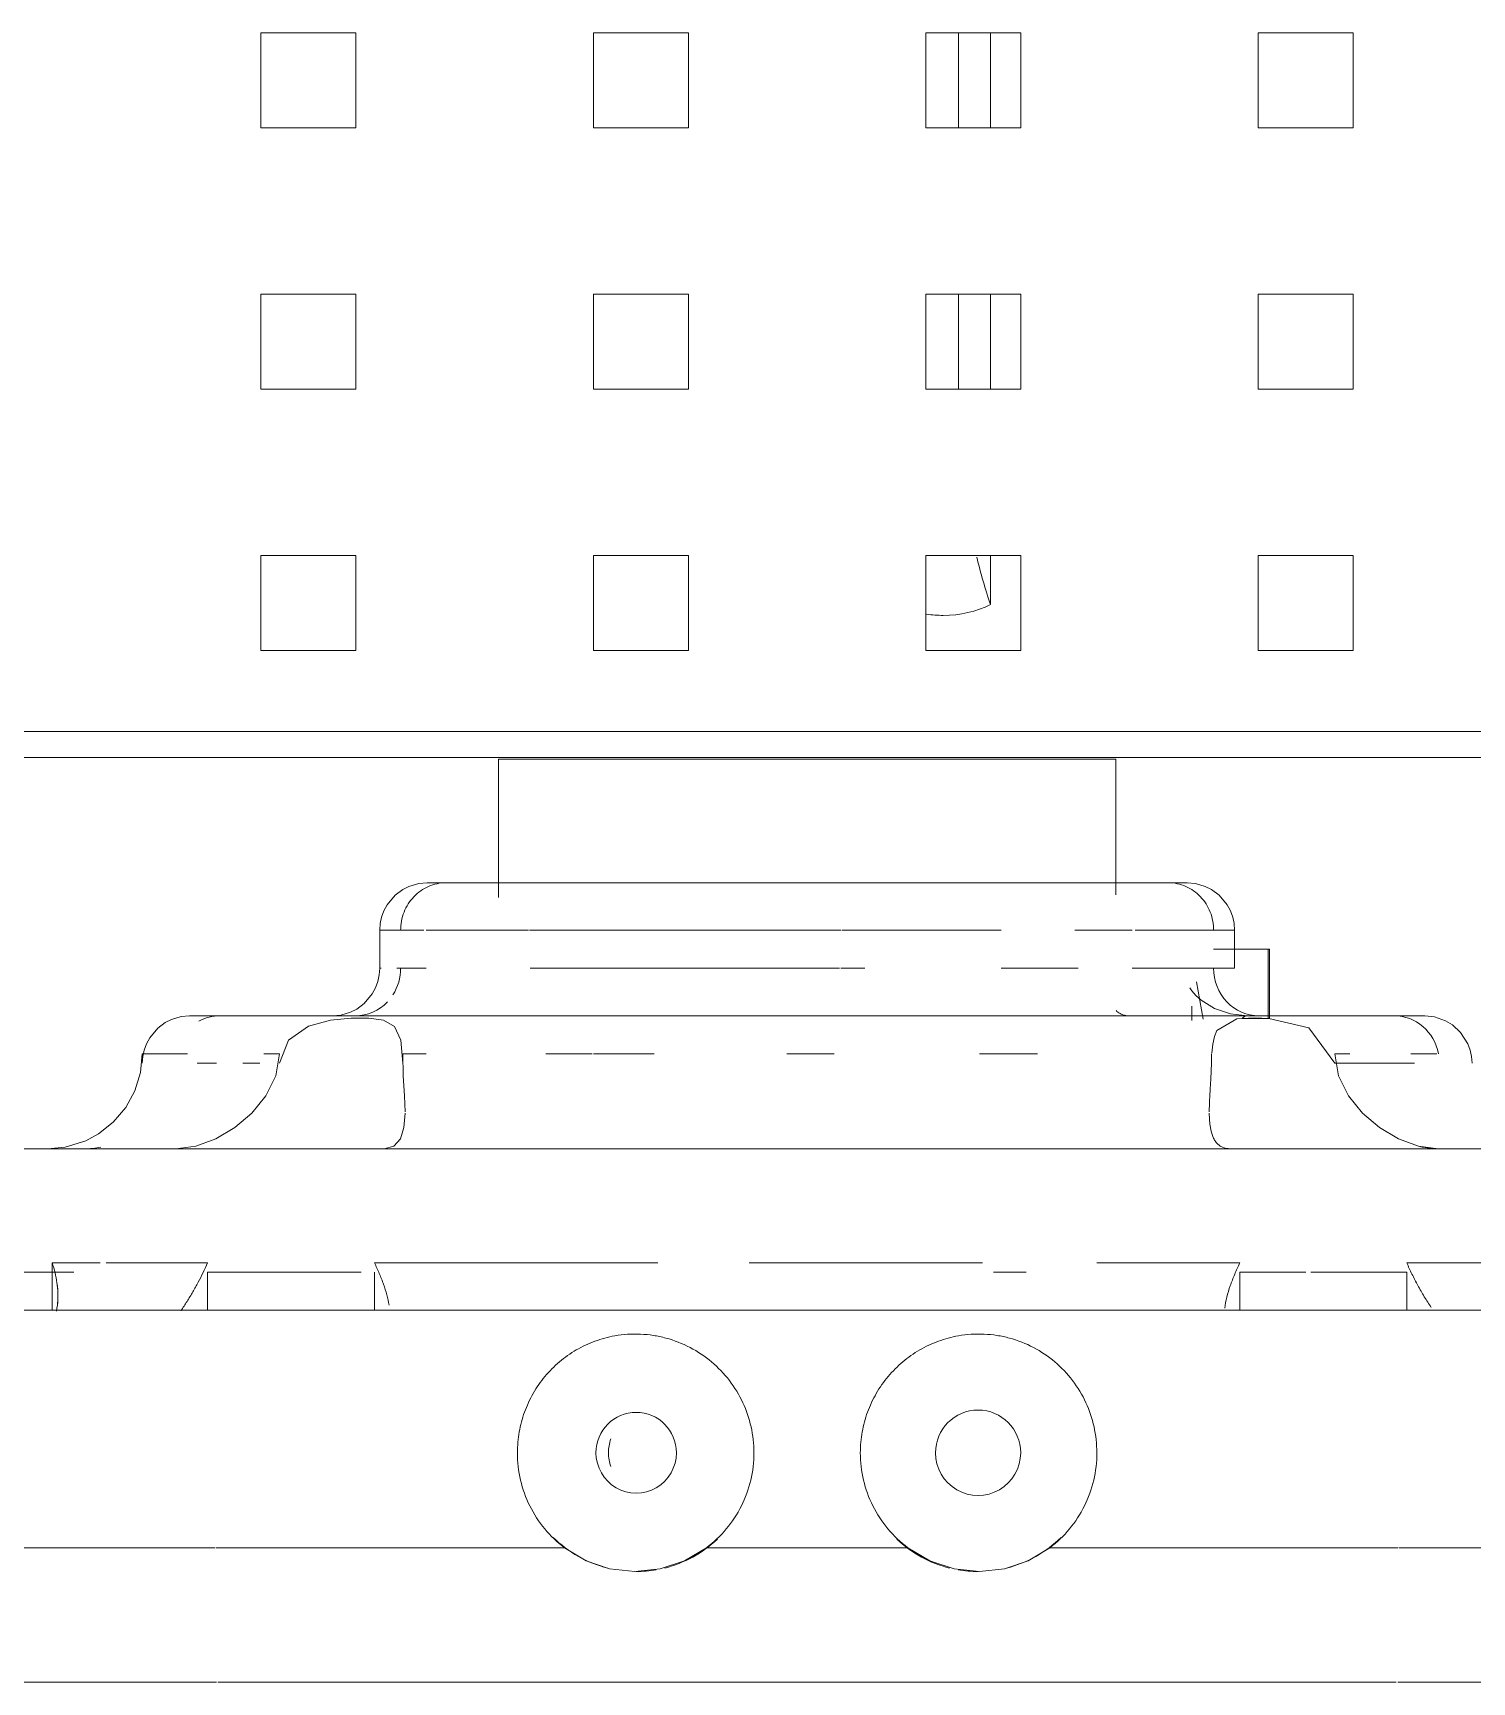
# Model space of a CAD drawing. Header units: metres. Extents: x 8 to 325, y -31 to 15.
# Drawn here: x 132.4588 to 132.6103, y -10.5152 to -10.3416 of the extents above; entities that cross this region are included whole.
import ezdxf

# ---------------------------------------------------------------- set-up
doc = ezdxf.new("R2010")
doc.units = ezdxf.units.M
doc.layers.add('G-IMPT', color=7, linetype='Continuous', lineweight=9, true_color=0x999999)
doc.layers.add('M-EKIP', color=7, linetype='Continuous', lineweight=9)

# ---------------------------------------------------------------- blocks, each defined once
blk = doc.blocks.new('D4010_10_Yangın Pompası - Wilo SCPFF 125_300_125_2_dwg-7064674-_1_13_4_13_ PERON KATI _FFL_')
at = {"layer": 'G-IMPT', "color": 8, "lineweight": 5, "true_color": 0x808080}
for p, q in [((0.09322794832866148, 0.2974699794985735), (0.1277453043770051, 0.2974699794985735)), ((0.1278598487220819, 0.2974699794985735), (0.1645224787365369, 0.2974699794985734)), ((0.2156114458858703, 0.2974699794985735), (0.2522740759003251, 0.2974699794985735)), ((0.2523886202454019, 0.2974699794985735), (0.2869059762937455, 0.2974699794985735)), ((0.3975669623112032, 0.2724699794985735), (-0.0174330376887968, 0.2724699794985735)), ((0.1269330307671501, 0.2724699794985759), (0.1269330307671501, 0.2684699794985736)), ((0.144508709233335, 0.2684699794985736), (0.144508709233335, 0.2724699794985767)), ((0.2356252153890714, 0.2724699794985767), (0.2356252153890714, 0.2684699794985736)), ((0.2532008938552565, 0.2684699794985736), (0.2532008938552565, 0.2724699794985767)), ((0.2695527140529229, 0.2724699794985767), (0.2695527140529229, 0.2684699794985736)), ((0.1269330307671499, 0.2674699794985727), (0.1112226530404225, 0.267469979498573)), ((0.1370329514768542, 0.2684699794985736), (0.1269330307671496, 0.2684699794985736)), ((0.1445087092333345, 0.2684699794985736), (0.1375747215646331, 0.2684699794985736)), ((0.1445106507568745, 0.2674699794985737), (0.1595615484931033, 0.2674699794985737)), ((0.1669989709393681, 0.2684699794985736), (0.1704516856347857, 0.2684699794985736)), ((0.2057714056715851, 0.2674699794985738), (0.2356232738655322, 0.2674699794985737)), ((0.2370141185897922, 0.2684699794985736), (0.2386122666755007, 0.2684699794985736)), ((0.253200893855256, 0.2684699794985736), (0.2370492435101135, 0.2684699794985736)), ((0.2638788182282126, 0.2674699794985735), (0.2532008938552568, 0.2674699794985735)), ((0.2695527088558045, 0.2674699794985734), (0.2644962519369991, 0.2674699794985735)), ((0.2672596417407914, 0.2684699794985736), (0.2695527140529229, 0.2684699794985736)), ((0.2677862060359132, 0.2684699794985736), (0.2705767954045619, 0.2684699794985736)), ((0.273034077937977, 0.2684699794985736), (0.2695527140529225, 0.2684699794985736)), ((0.269552714052923, 0.2674699794985736), (0.269552714052923, 0.2684699794985736)), ((0.2900060450131127, 0.2554699794985736), (0.09496131068168773, 0.2554699794985736)), ((0.2544265986857061, 0.2551989940788447), (0.2565171480867016, 0.2554699794985735)), ((0.1265147935870451, 0.2454699794985735), (0.1237748719196974, 0.2454699794985735)), ((0.1345057837833298, 0.2454699794985735), (0.132926356438182, 0.2454699794985735)), ((0.1719196727435802, 0.2454699794985735), (0.1658314979896368, 0.2454699794985735)), ((0.1921941312874368, 0.2454699794985735), (0.187229665996147, 0.2454699794985735)), ((0.2125471480649824, 0.2454699794985735), (0.2061743751719648, 0.2454699794985735)), ((0.2175910015682847, 0.2454699794985735), (0.2127167829276091, 0.2454699794985735)), ((0.2326457767685571, 0.2454699794985736), (0.2301859035387658, 0.2454699794985736)), ((0.2456281408390767, 0.2454699794985735), (0.2472513925620779, 0.2454699794985735)), ((0.2494689021972127, 0.2464699794985735), (0.2476724150807959, 0.2464699794985735)), ((0.2542943061262827, 0.2464699794985735), (0.2522598060851685, 0.2464699794985735)), ((0.2553066798074805, 0.2454699794985735), (0.2562612442991835, 0.2454699794985735)), ((0.256262689243707, 0.2454699794985735), (0.2600644218387914, 0.2454699794985735)), ((0.1413882830468649, 0.241771761599094), (0.1413882830468649, 0.2344699794985899)), ((0.1415351134977701, 0.2344699794985735), (0.1415351134977701, 0.2417601915354882)), ((0.1490664327416089, 0.2378867989704266), (0.1483774247578673, 0.2418239762589103)), ((0.1495586755780756, 0.2419781228941135), (0.1495586755780756, 0.2404699794985736)), ((0.1450669623114115, 0.2364699794985894), (0.1450669623114115, 0.2324699794985947)), ((0.1450669623112032, 0.2364699794985735), (0.1472694190779213, 0.2364699794985735)), ((0.1450669624087384, 0.2364699794985735), (0.1465577274307539, 0.2364699794985735)), ((0.1558486938592018, 0.2364699794985736), (0.1472694190779213, 0.2364699794985736)), ((0.1696373898229236, 0.2364699794985736), (0.1615240057641998, 0.2364699794985736)), ((0.1865363030034501, 0.2364699794985735), (0.1839977100319651, 0.2364699794985735)), ((0.2192102287398364, 0.2364699794985735), (0.1866608829890859, 0.2364699794985735)), ((0.233265403946139, 0.2364699794985735), (0.2301622558996796, 0.2364699794985735)), ((0.2350647739405543, 0.2364699794985735), (0.2349282423291939, 0.2364699794985735)), ((0.2350669623114127, 0.2324699794985904), (0.2350669623114127, 0.2364699794985938)), ((0.1415351134977701, 0.2344699794985735), (0.1413882830466557, 0.2344699794985735)), ((0.1472694190779217, 0.2344699794985735), (0.14153511349777, 0.2344699794985735)), ((0.1450669623112032, 0.2324699794985737), (0.1472694190779213, 0.2324699794985737)), ((0.1450691506818521, 0.2324699794985737), (0.1499716687227266, 0.2324699794985737)), ((0.1555347781159556, 0.2324699794985736), (0.1472694190779213, 0.2324699794985736)), ((0.1618865096187019, 0.2324699794985736), (0.1558486938592019, 0.2324699794985736)), ((0.1864066181177355, 0.2324699794985736), (0.1696373898229236, 0.2324699794985736)), ((0.2192921244860613, 0.2324699794985736), (0.1865363030034501, 0.2324699794985736)), ((0.2301622558996796, 0.2324699794985736), (0.2194083030864008, 0.2324699794985736)), ((0.2350647739405543, 0.2324699794985736), (0.2304292147299061, 0.2324699794985736)), ((0.157566962311413, 0.228752186669489), (0.157566962311413, 0.2144699794985988)), ((0.1575669623112032, 0.2274699794985735), (0.1591576255316108, 0.2274699794985735)), ((0.1606461852752443, 0.2274699794985735), (0.1591576255316107, 0.2274699794985735)), ((0.1705388872109519, 0.2274699794985735), (0.1644002141013931, 0.2274699794985735)), ((0.1861446131730664, 0.2274699794985735), (0.1778072065393063, 0.2274699794985735)), ((0.202801329419177, 0.2274699794985735), (0.1944991906356907, 0.2274699794985735)), ((0.2160458822825831, 0.2274699794985735), (0.2100035627318742, 0.2274699794985735)), ((0.2225669623112032, 0.2274699794985735), (0.2201659388455116, 0.2274699794985735)), ((0.2225669623114112, 0.2144699794985988), (0.2225669623114112, 0.2290208047674576)), ((0.2929255409551718, 0.2142699794987461), (0.08720838366764803, 0.2142699794987418)), ((0.2929255409549626, 0.2142699794987228), (0.08720838366743724, 0.2142699794987228)), ((0.2175921456537001, 0.2144699794985735), (0.1575669623112037, 0.2144699794985735)), ((0.2225447001003298, 0.2144699794985735), (0.2175921456537001, 0.2144699794985735)), ((0.2923303623112004, 0.2115333794987224), (0.08780356231120034, 0.2115333794987224)), ((0.1325669623111989, 0.1930199794987204), (0.1325669623111989, 0.2030199794987204)), ((0.1325669623111989, 0.2030199794987204), (0.1425669623111989, 0.2030199794987204)), ((0.1425669623111989, 0.2030199794987204), (0.1425669623111989, 0.1930199794987204)), ((0.1675669623111989, 0.1930199794987209), (0.1675669623111989, 0.2030199794987209)), ((0.1675669623111989, 0.2030199794987208), (0.1775669623111989, 0.2030199794987208)), ((0.1775669623111989, 0.2030199794987208), (0.1775669623111989, 0.1930199794987209)), ((0.2025669623111989, 0.1930199794987214), (0.2025669623111989, 0.2030199794987214)), ((0.2025669623111989, 0.2030199794987214), (0.2125669623111989, 0.2030199794987214)), ((0.2125669623111989, 0.2030199794987214), (0.2125669623111989, 0.1930199794987214)), ((0.2375669623111989, 0.1930199794987219), (0.2375669623111989, 0.2030199794987219)), ((0.2375669623111989, 0.2030199794987219), (0.2475669623111989, 0.2030199794987219)), ((0.2475669623111989, 0.2030199794987219), (0.2475669623111989, 0.1930199794987219)), ((0.1707629244620916, 0.1930199794987197), (0.1707629244620916, 0.1981821640797863)), ((0.1425669623111989, 0.1930199794987204), (0.1325669623111989, 0.1930199794987203)), ((0.1775669623111989, 0.1930199794987209), (0.1675669623111989, 0.1930199794987209)), ((0.2125669623111989, 0.1930199794987214), (0.2025669623111989, 0.1930199794987214)), ((0.2475669623111989, 0.1930199794987219), (0.2375669623111989, 0.1930199794987218)), ((0.1325669623111992, 0.1655199794987204), (0.1325669623111992, 0.1755199794987204)), ((0.1325669623111992, 0.1755199794987204), (0.1425669623111992, 0.1755199794987204)), ((0.1425669623111992, 0.1755199794987204), (0.1425669623111992, 0.1655199794987204)), ((0.1675669623111992, 0.1655199794987209), (0.1675669623111992, 0.1755199794987209)), ((0.1675669623111992, 0.1755199794987209), (0.1775669623111992, 0.1755199794987209)), ((0.1707629244620916, 0.1655199794987245), (0.1707629244620916, 0.1755199794987189)), ((0.1741345919689994, 0.1655199794987217), (0.1741345919689994, 0.1755199794987157)), ((0.1775669623111992, 0.1755199794987209), (0.1775669623111992, 0.1655199794987209)), ((0.2025669623111992, 0.1655199794987214), (0.2025669623111992, 0.1755199794987214)), ((0.2025669623111992, 0.1755199794987213), (0.2125669623111992, 0.1755199794987214)), ((0.2125669623111992, 0.1755199794987214), (0.2125669623111992, 0.1655199794987214)), ((0.2375669623111992, 0.1655199794987219), (0.2375669623111992, 0.1755199794987219)), ((0.2375669623111992, 0.1755199794987219), (0.2475669623111992, 0.1755199794987219)), ((0.2475669623111992, 0.1755199794987219), (0.2475669623111992, 0.1655199794987219)), ((0.1425669623111992, 0.1655199794987204), (0.1325669623111992, 0.1655199794987204)), ((0.1775669623111992, 0.1655199794987209), (0.1675669623111991, 0.1655199794987209)), ((0.2125669623111992, 0.1655199794987214), (0.2025669623111992, 0.1655199794987213)), ((0.2475669623111992, 0.1655199794987219), (0.2375669623111992, 0.1655199794987219)), ((0.1325669623111995, 0.1380199794987204), (0.1325669623111995, 0.1480199794987204)), ((0.1325669623111995, 0.1480199794987204), (0.1425669623111995, 0.1480199794987204)), ((0.1425669623111995, 0.1480199794987204), (0.1425669623111995, 0.1380199794987204)), ((0.1675669623111995, 0.1380199794987209), (0.1675669623111995, 0.1480199794987209)), ((0.1675669623111995, 0.1480199794987208), (0.1775669623111994, 0.1480199794987208)), ((0.1707629244620916, 0.1380199794987208), (0.1707629244620916, 0.1480199794987237)), ((0.1741345919689994, 0.1380199794987194), (0.1741345919689994, 0.1480199794987218)), ((0.1775669623111994, 0.1480199794987208), (0.1775669623111994, 0.1380199794987209)), ((0.2025669623111995, 0.1380199794987214), (0.2025669623111995, 0.1480199794987214)), ((0.2025669623111995, 0.1480199794987214), (0.2125669623111995, 0.1480199794987214)), ((0.2125669623111995, 0.1480199794987214), (0.2125669623111995, 0.1380199794987214)), ((0.2375669623111995, 0.1380199794987219), (0.2375669623111995, 0.1480199794987219)), ((0.2375669623111995, 0.1480199794987219), (0.2475669623111995, 0.1480199794987219)), ((0.2475669623111995, 0.1480199794987219), (0.2475669623111995, 0.1380199794987219)), ((0.1425669623111995, 0.1380199794987204), (0.1325669623111995, 0.1380199794987204)), ((0.1775669623111994, 0.1380199794987209), (0.1675669623111995, 0.1380199794987209)), ((0.2125669623111995, 0.1380199794987214), (0.2025669623111995, 0.1380199794987214)), ((0.2475669623111995, 0.1380199794987219), (0.2375669623111995, 0.1380199794987218))]:
    blk.add_line(p, q, dxfattribs=at)
at = {"layer": 'G-IMPT', "color": 8, "lineweight": 5, "true_color": 0x808080, "flags": 128}
for points in [[(0.164524784191677, 0.2974699794985734), (0.1667911185852654, 0.2988368180279032), (0.1692763042383431, 0.2996808064271347), (0.1719233812186264, 0.2999699794680806)], [(0.1719242449515373, 0.2999699794475457), (0.1746017641561801, 0.2996808822781487), (0.1771547223668039, 0.2988356923106157), (0.1794671126013207, 0.2974699794985734)], [(0.2006668120210863, 0.2974699794985735), (0.2029792022556032, 0.2988356923106159), (0.205532160466227, 0.2996808822781487), (0.2082096796708694, 0.2999699794475457)], [(0.2082105434037808, 0.2999699794680807), (0.210857620384064, 0.2996808064271346), (0.2133428060371417, 0.298836818027903), (0.2156091404307302, 0.2974699794985734)], [(0.1794671126013206, 0.2974699794985734), (0.1900669623112034, 0.2974699794985734), (0.2006668120210863, 0.2974699794985734)], [(0.1716160372586273, 0.2674699794985737), (0.1743625189508216, 0.2674699794985737), (0.1961767176278861, 0.2674699794985737)], [(0.1345057837833302, 0.2454699794985735), (0.1341185961358973, 0.2477743187449156), (0.1330795103687593, 0.2498797412121116), (0.131598099852206, 0.2517098553446805), (0.1298143708104247, 0.2532391198609923), (0.1278178966879831, 0.2544269493305037), (0.125708574447238, 0.2551990808216433), (0.1236170465548824, 0.2554699794985736)], [(0.2324038208404141, 0.2517098553446804), (0.2325184405326131, 0.2532391198609922), (0.2328890737742667, 0.2544269493305037), (0.2335798250765358, 0.2551990808216433), (0.2346102041676262, 0.2554699794985736)], [(0.2565167403090411, 0.2554699794985736), (0.2544258695183846, 0.255199030397195), (0.2523165365444859, 0.254426905498862), (0.2503199831451576, 0.2532391293294727), (0.2485361221335828, 0.2517099360628716), (0.2470545583464288, 0.2498798551398619), (0.2460153603919718, 0.2477743954090162), (0.2456281408390767, 0.2454699794985735)], [(0.2600651807778471, 0.2454699794985961), (0.2602621431401092, 0.2474424058947899), (0.2608568226884536, 0.2493685541619541), (0.2618119627195405, 0.251111656239497), (0.2631202607378801, 0.2526649610440103), (0.264667922438223, 0.2538849272395395), (0.2660231044064927, 0.2546159543667728), (0.2681751383829492, 0.2552892267517292), (0.2700489677949559, 0.2554699664482863)], [(0.2326457767685576, 0.2454699794985735), (0.2325824713075707, 0.2477743187449156), (0.2324602299091206, 0.2498797412121117), (0.2324018357314725, 0.2515706643646323)], [(0.1200682759249661, 0.2464699794985915), (0.1201174700027598, 0.2457726151433919), (0.1202663369724691, 0.2450764687874281), (0.120510633508176, 0.2444148268881319), (0.1212731505052795, 0.2432153896179162), (0.1221154035013529, 0.2424365560765961), (0.1228428330200018, 0.241993471648938), (0.124025820966501, 0.2415800653773385), (0.1250522178875108, 0.2414700056100103)], [(0.1345057225098772, 0.2464699794985735), (0.1280760874322202, 0.2464699794985735), (0.126138627024555, 0.2464699794985735)], [(0.1469481016284472, 0.2430308617903126), (0.1448397960351442, 0.2418058617519787), (0.1414439003290634, 0.2417589513773312), (0.1372323479946012, 0.2427302919273102), (0.1345062898625622, 0.2464699794985735)], [(0.1474581187307281, 0.2454120333024416), (0.1473633534305794, 0.2444515273189489), (0.1471952391629671, 0.2436524174807305), (0.1469481016284472, 0.2430308617903126)], [(0.2456264131517942, 0.2464699794985735), (0.2446776893476368, 0.2440411832290547), (0.2425675955926554, 0.2425804309811381), (0.2402489393883417, 0.2419405067161622), (0.2380793066305097, 0.2417229024829274), (0.2361955352792475, 0.2417223032389657), (0.2346542509229839, 0.2419363983244748), (0.2335059891019292, 0.2425808210086179), (0.232843693252052, 0.244039426377726), (0.2326439134928866, 0.2464699794985734)], [(0.2600661819614804, 0.2464699794985958), (0.2600161758478075, 0.2457645481643742), (0.2598670216783716, 0.245073030596615), (0.2596210897426433, 0.244407828257408), (0.2592839298150956, 0.2437847113423318), (0.2584370592838429, 0.242777155073331), (0.2576401698924623, 0.2421834284235703), (0.2569886641287328, 0.241854343338215), (0.2559647223942668, 0.2415513700522386), (0.2550822009766839, 0.2414700050248809)], [(0.1414586094028316, 0.2417581187908764), (0.1429486247236793, 0.2417005115851668), (0.1442699172963428, 0.2417436047928621)], [(0.1437166798937477, 0.2414699805055248), (0.1455088916871294, 0.2412708056891046), (0.1471716813415043, 0.2406975562537238), (0.1485716331739541, 0.2398288385312778), (0.1491365124711693, 0.2393233820005356), (0.1495590688340032, 0.23884117796268), (0.1497081087613079, 0.2386312882945634), (0.1497781887449485, 0.2385157594660959)], [(0.1562477353610077, 0.2414699355379279), (0.1500006498163397, 0.2414699794985735), (0.143716679893535, 0.2414699805055039)], [(0.2350659579401391, 0.2364699794985938), (0.2351159651065927, 0.2371754226565116), (0.2352651180926628, 0.2378669365995421), (0.235511048282792, 0.2385321369746187), (0.2358482180762165, 0.2391552743990943), (0.2366950838094755, 0.240162822810508), (0.2374919620590976, 0.240756541564855), (0.2381434570881271, 0.2410856224720888), (0.2391673845263516, 0.2413885912714347), (0.2400498830854194, 0.2414699539722698)], [(0.1450679666826894, 0.2324699794985947), (0.145117973849143, 0.2317645363406638), (0.1452671268352174, 0.2310730223976117), (0.1455130570254376, 0.2304078220223445), (0.1458502268185805, 0.2297846845983714), (0.1466970925518829, 0.2287771361867671), (0.147493970801557, 0.2281834174323552), (0.1481454658305518, 0.22785433652513), (0.1491693932693048, 0.2275513677256714), (0.150051891827974, 0.2274700050249144)], [(0.2350659579401391, 0.2324699794985904), (0.2350159507736855, 0.2317645363406768), (0.2348667977876154, 0.2310730223976161), (0.234620867597391, 0.2304078220223489), (0.234283697804248, 0.2297846845983757), (0.2334368320709456, 0.2287771361867714), (0.2326399538212716, 0.2281834174323595), (0.2319884587922768, 0.2278543365251344), (0.2309645313535237, 0.2275513677256758), (0.2300820327948589, 0.2274700050249187)]]:
    blk.add_lwpolyline(points, dxfattribs=at)
at = {"layer": 'G-IMPT', "color": 8, "lineweight": 5, "true_color": 0x808080}
for centre, major_axis, ratio, start_param, end_param in [((0.1720693014338119, 0.2874699794985736), (0, 0.01249999999999999), 0.9961946980917461, 0.2431468169045079, 0.7783687492585656), ((0.1720693014338119, 0.2874699794985736), (0, 0.01250000000000001), 0.9961946980917449, 6.112965936368617, 6.283185307179588), ((0.1720693014338119, 0.2874699794985736), (0, 0.0125), 0.996194698091747, 5.52735083400871, 6.039911418088794), ((0.2080646231885949, 0.2874699794985736), (0, 0.01249999999999995), 0.9961946980917483, 0.2432738890902966, 0.7560259913904688), ((0.2080646231885949, 0.2874699794985736), (0, 0.01249999999999999), 0.9961946980917477, 1.554312234475219e-15, 0.17021937081126), ((0.2080646231885949, 0.2874699794985736), (0, 0.01249999999999997), 0.9961946980917503, 5.504798189029152, 6.040038490275586), ((0.1720693014338123, 0.2874699794985736), (0, 0.004500000000000004), 0.9961946980917437, 4.712388980384685, 7.853981633974485), ((0.2080646231885948, 0.2874699794985736), (3.625915568963219e-15, 0.004250000000000032), 0.996194698091743, 4.712388980385533, 7.853981633975346), ((0.2067572870473799, 0.2874699794985736), (0, 0.004250000000000019), 0.9961946980917467, 4.712388980384685, 5.061454830783555), ((0.1720693014338123, 0.2874699794985736), (0, 0.004500000000000004), 0.9961946980917374, 1.570796326794898, 4.712388980384685), ((0.2080646231885948, 0.2874699794985736), (0, 0.004250000000000032), 0.996194698091743, 1.570796326794898, 4.712388980384685), ((0.2067572870473799, 0.2874699794985736), (0, 0.004250000000000032), 0.996194698091743, 4.363323129985831, 4.712388980384685), ((0.2661514836148154, 0.245469979498574), (1.028678844202435e-15, 0.009999999999999676), 0.9510565162951432, 6.730417957464554e-14, 0.1821885985186675), ((0.1282482887520184, 0.2464699794985735), (4.954656306826016e-16, 0.004999999999999949), 0.9510565162951498, 1.773231746267764, 3.141592653589914), ((0.1425141364964461, 0.2364699794985739), (0, 0.004999999999999588), 0.9510565162951297, 4.712388980384607, 6.283185307179629), ((0.2376197881259611, 0.2364699794985731), (0, 0.005000000000000394), 0.9510565162951323, 4.840572387365683e-14, 0.7853981633974334), ((0.2518856358703883, 0.246469979498574), (2.544937334140888e-15, 0.005000000000000476), 0.9510565162950995, 3.141592653590298, 3.624330945451832), ((0.2376197881259611, 0.2364699794985731), (7.952258473314615e-16, 0.005000000000000393), 0.951056516295132, 0.9790759796631587, 1.570796326794965), ((0.1528663340718921, 0.1765699794985735), (0, 0.03999999999999994), 0.5317064474276838, 5.140849239529842, 5.283188050784842)]:
    blk.add_ellipse(centre, major_axis=major_axis, ratio=ratio, start_param=start_param, end_param=end_param, dxfattribs=at)
for points, knots in [([(0.0890010944168732, 0.3115984220710971), (0.09134886468904198, 0.3115984220710971), (0.100829770356713, 0.3115984220710971), (0.1137554039964418, 0.3115984220710969), (0.1245639326141608, 0.311598422071097), (0.1278743940457027, 0.311598422071097)], [-0.6470588235294117, -0.6470588235294117, -0.6470588235294117, -0.6470588235294117, -0.636029411764706, -0.6029411764705883, -0.5884731690409071, -0.5884731690409071, -0.5884731690409071, -0.5884731690409071]), ([(0.1280376983002237, 0.311598422071097), (0.132244735662624, 0.311598422071097), (0.1441242099153932, 0.3115984220710971), (0.157887166549902, 0.3115984220710971), (0.167450615278481, 0.3115984220710971), (0.1691885397836391, 0.3115984220710971)], [-0.588235294117647, -0.588235294117647, -0.588235294117647, -0.588235294117647, -0.5698529411764707, -0.536764705882353, -0.5294230365198399, -0.5294230365198399, -0.5294230365198399, -0.5294230365198399]), ([(0.1691965446050866, 0.3115984220710971), (0.1713722905553467, 0.3115984220710971), (0.1774700576963324, 0.3115984220710971), (0.1874615185986167, 0.3115984220710971), (0.1991846921627177, 0.3115984220710972), (0.207024975668663, 0.3115984220710971), (0.2109363514176058, 0.3115984220710971)], [-0.5294117647058822, -0.5294117647058822, -0.5294117647058822, -0.5294117647058822, -0.5202205882352942, -0.5036764705882353, -0.4871323529411765, -0.4705882352941176, -0.4705882352941176, -0.4705882352941176, -0.4705882352941176]), ([(0.2522583805542933, 0.311598422071097), (0.2589255315169586, 0.311598422071097), (0.2721314340380634, 0.311598422071097), (0.2848832000069383, 0.311598422071097), (0.2911314141060844, 0.311598422071097)], [-0.4115268309590728, -0.4115268309590728, -0.4115268309590728, -0.4115268309590728, -0.3823529411764706, -0.3529411764705882, -0.3529411764705882, -0.3529411764705882, -0.3529411764705882]), ([(0.1844674239044186, 0.2874699794985736), (0.1844598500690799, 0.2867144672845339), (0.1843245093653965, 0.2852432284603471), (0.1837782681156512, 0.2831836139411905), (0.182836919257108, 0.2811875824228201), (0.1815902418087655, 0.2793899108202065), (0.1800348077730051, 0.2778510893246031), (0.1782515951224932, 0.2765868867595718), (0.1762629170549902, 0.275672050488441), (0.173979883882753, 0.2750449280987776), (0.1718830926498155, 0.2749195427660102), (0.1700741591960151, 0.2750913046609471), (0.1683310415733459, 0.275465857584477), (0.1661732898654064, 0.2762992925812782), (0.1639319822279402, 0.2778282088436967), (0.162050290666034, 0.2797867821585909), (0.1601520238791931, 0.2829660088527739), (0.1595818293237455, 0.2855810037004265), (0.1595625564521249, 0.2874699794985736)], [0, 0, 0, 0, 0.05555555555555555, 0.1111111111111111, 0.1666666666666667, 0.2222222222222222, 0.2777777777777778, 0.3333333333333333, 0.3888888888888888, 0.4444444444444444, 0.5138888888888888, 0.548611111111111, 0.5833333333333333, 0.6527777777777777, 0.7222222222222222, 0.7916666666666667, 0.8611111111111112, 1, 1, 1, 1]), ([(0.2205713681702819, 0.2874699794985736), (0.2205638738944286, 0.2867144672845339), (0.2204299612325811, 0.2852432284603471), (0.2198893287391038, 0.2831836139411906), (0.2189570435719752, 0.2811875824228201), (0.2177212158021104, 0.2793899108202066), (0.2161774709738481, 0.2778510893246031), (0.2144051350630576, 0.2765868867595718), (0.2124254025068774, 0.275672050488441), (0.2101486570587477, 0.2750449280987776), (0.2080533411025634, 0.2749195427660102), (0.2062424984158323, 0.2750913046609471), (0.204495593475051, 0.275465857584477), (0.202329455231319, 0.2762992925812782), (0.2000746837850515, 0.2778282088436967), (0.1981783783116104, 0.2797867821585909), (0.1962625415221949, 0.2829660088527738), (0.1956859781910645, 0.2855810037004266), (0.1956665007179881, 0.2874699794985736)], [0, 0, 0, 0, 0.05555555555555555, 0.1111111111111111, 0.1666666666666667, 0.2222222222222222, 0.2777777777777778, 0.3333333333333333, 0.3888888888888888, 0.4444444444444444, 0.5138888888888888, 0.548611111111111, 0.5833333333333333, 0.6527777777777777, 0.7222222222222222, 0.7916666666666667, 0.8611111111111112, 1, 1, 1, 1]), ([(0.2691082770850145, 0.2725478249783784), (0.2690844365483662, 0.2724448748564989), (0.2689788798571784, 0.2719264946020697), (0.2689372866051755, 0.2713976737542144), (0.2689372866051744, 0.2709683486387652)], [0.7321428571428572, 0.7321428571428572, 0.7321428571428572, 0.7321428571428572, 0.7857142857142857, 1, 1, 1, 1]), ([(0.2689372866051744, 0.2709683486387651), (0.2689372866051739, 0.2705110520765204), (0.2690318756105374, 0.2693465081715473), (0.2693220928032647, 0.2681688101679279), (0.269552714052923, 0.2674699794985735)], [0, 0, 0, 0, 0.4, 1, 1, 1, 1]), ([(0.1257084468485136, 0.2551991659194413), (0.1255324097592539, 0.2552428188656539), (0.1248301816050563, 0.2553950419324141), (0.1241322507469155, 0.2554648761988197), (0.1236167653788056, 0.2554699794985736)], [0.857142857142857, 0.857142857142857, 0.857142857142857, 0.857142857142857, 0.8928571428571428, 1, 1, 1, 1]), ([(0.1477300990345113, 0.2517104412257786), (0.1477255240099556, 0.2522715530906771), (0.1476671705877855, 0.2531658383917302), (0.1474346819305298, 0.2540516854566142), (0.1471849694380879, 0.2545558955199499), (0.1469499715065614, 0.2548811081635691), (0.1466663412590494, 0.2551425301489067), (0.1462274564524305, 0.2553863126491134), (0.1458239847845589, 0.25546487619882), (0.1455206793277091, 0.2554699794985736)], [0.4285714285714285, 0.4285714285714285, 0.4285714285714285, 0.4285714285714285, 0.5714285714285714, 0.6785714285714286, 0.7321428571428572, 0.7857142857142857, 0.8392857142857142, 0.8928571428571428, 1, 1, 1, 1]), ([(0.1474881478538491, 0.2454699794985735), (0.1474900144842762, 0.2458702699622765), (0.1474999882003974, 0.2464583404035414), (0.1475259814050965, 0.2472180966010188), (0.1475505448719851, 0.2477749593182824), (0.14758025739465, 0.2483220098796605), (0.1476130040938657, 0.2488585996838602), (0.1476453633548401, 0.2493804692178268), (0.1476744037164599, 0.2498830352754662), (0.1476992336092011, 0.2503666203346058), (0.1477229204999529, 0.2509392872864208), (0.1477306403145284, 0.2513337208739376), (0.1477306523954353, 0.2515718336494672)], [0, 0, 0, 0, 0.07142857142857142, 0.1071428571428571, 0.1428571428571428, 0.1785714285714285, 0.2142857142857143, 0.25, 0.2857142857142857, 0.3214285714285714, 0.3571428571428571, 0.4168936342062008, 0.4168936342062008, 0.4168936342062008, 0.4168936342062008]), ([(0.1282482887520183, 0.2414699794985735), (0.1292330760760273, 0.2414699794985735), (0.1317052872724773, 0.2414699794985735), (0.1361336992353204, 0.2414699794985735), (0.1403301112013924, 0.2414699794985734), (0.143737098400309, 0.2414699794985736), (0.1474216296550594, 0.2414699794985734), (0.1514315378900556, 0.2414699794985737), (0.1557144831593267, 0.2414699794985734), (0.1601486831848896, 0.2414699794985737), (0.1647628374548964, 0.2414699794985736), (0.1696040262236852, 0.2414699794985735), (0.1745991791733992, 0.2414699794985735), (0.1796418596497149, 0.2414699794985735), (0.184749090351532, 0.2414699794985735), (0.1916653550191758, 0.2414699794985735), (0.1985211793387616, 0.2414699794985735), (0.2052018355249457, 0.2414699794985735), (0.2101746465047216, 0.2414699794985735), (0.215017980129618, 0.2414699794985735), (0.2212000100188906, 0.2414699794985734), (0.2270630458922548, 0.2414699794985734), (0.2324861789812838, 0.2414699794985735), (0.2362528758038984, 0.2414699794985735), (0.2397304647158786, 0.2414699794985735), (0.2429272296894805, 0.2414699794985735), (0.2457738056767085, 0.2414699794985735), (0.2482332538127498, 0.2414699794985735), (0.2503394622731252, 0.2414699794985735), (0.2520984653279121, 0.2414699794985735), (0.2534534620306443, 0.2414699794985735), (0.2544008775500248, 0.2414699794985735), (0.2549477747467189, 0.2414699794985735), (0.2550662709866319, 0.2414699794985735), (0.2550662442697535, 0.2414699794985735)], [0, 0, 0, 0, 0.05, 0.1, 0.125, 0.15, 0.175, 0.2, 0.225, 0.25, 0.275, 0.3, 0.3250000000000001, 0.35, 0.375, 0.4, 0.45, 0.475, 0.5, 0.525, 0.55, 0.6000000000000001, 0.6250000000000001, 0.6500000000000001, 0.675, 0.7000000000000001, 0.7250000000000001, 0.75, 0.775, 0.8, 0.8250000000000001, 0.8500000000000001, 0.875, 0.8980315035545369, 0.8980315035545369, 0.8980315035545369, 0.8980315035545369]), ([(0.2376197881259611, 0.2414699794985735), (0.2385455640695168, 0.2414699794985735), (0.2396144970344581, 0.2414699794985735), (0.2401237028287638, 0.2414699794985734), (0.2400280712720299, 0.2414699794985735), (0.2394405062104221, 0.2414699794985734), (0.2383958718113972, 0.2414699794985735), (0.2369005359122047, 0.2414699794985735), (0.2349108692250526, 0.2414699794985735), (0.2324451424301162, 0.2414699794985735), (0.2295985179558717, 0.2414699794985735), (0.2263777690988203, 0.2414699794985734), (0.222740032266139, 0.2414699794985735), (0.2187796103868566, 0.2414699794985735), (0.2146102486209394, 0.2414699794985735), (0.2102108954080709, 0.2414699794985735), (0.2055440529596094, 0.2414699794985734), (0.2007197649331952, 0.2414699794985735), (0.1958694814506457, 0.2414699794985736), (0.190957299678708, 0.2414699794985735), (0.1859442268744113, 0.2414699794985735), (0.180966330629555, 0.2414699794985734), (0.1761566536722907, 0.2414699794985735), (0.1714713358186554, 0.2414699794985735), (0.1668962595700136, 0.2414699794985734), (0.1626021428204253, 0.2414699794985736), (0.1586818931828352, 0.2414699794985735), (0.1550519745422032, 0.2414699794985735), (0.1516857171178644, 0.2414699794985735), (0.148668005860197, 0.2414699794985735), (0.1452710821441606, 0.2414699794985735), (0.1434399124400015, 0.2414699794985735), (0.1425141364964458, 0.2414699794985735)], [0, 0, 0, 0, 0.0625, 0.09375, 0.125, 0.15625, 0.1875, 0.21875, 0.25, 0.28125, 0.3125, 0.34375, 0.375, 0.40625, 0.4375, 0.46875, 0.5, 0.53125, 0.5625, 0.59375, 0.625, 0.65625, 0.6875, 0.71875, 0.75, 0.78125, 0.8125, 0.84375, 0.875, 0.90625, 0.9375, 1, 1, 1, 1]), ([(0.1575459940433701, 0.2409120116766054), (0.1575144149597812, 0.240944224730862), (0.1574170847462392, 0.2410359442349733), (0.1572412325529427, 0.2411759247402072), (0.1570501318921136, 0.2412868044475289), (0.1568906929247314, 0.2413524688816407), (0.1566449554572413, 0.2414325448922014), (0.1564273142239649, 0.2414640522072211), (0.1562477353610076, 0.2414699355379279)], [0.7053571428571429, 0.7053571428571429, 0.7053571428571429, 0.7053571428571429, 0.7321428571428572, 0.7857142857142857, 0.8392857142857142, 0.8660714285714285, 0.8928571428571428, 1, 1, 1, 1]), ([(0.1520247016593974, 0.2274699794985735), (0.1517223208850868, 0.2274699794985735), (0.1511050476925441, 0.2275308280324256), (0.1498858033715739, 0.2279178008272434), (0.1485766398852081, 0.2288444727961741), (0.147695322470689, 0.2302210087474389), (0.1473272894725485, 0.2315029980930565), (0.1472694190779214, 0.2321520375370501), (0.1472694190779214, 0.2324699794985736)], [0, 0, 0, 0, 0.125, 0.25, 0.5, 0.75, 0.875, 1, 1, 1, 1]), ([(0.232864505544485, 0.2324699794985736), (0.2328645055444851, 0.2321520375370501), (0.2328066351498581, 0.2315029980930564), (0.232438602151718, 0.2302210087474389), (0.2315572847371987, 0.2288444727961739), (0.2302481212508332, 0.2279178008272434), (0.2290288769298627, 0.2275308280324257), (0.2284116037373201, 0.2274699794985735), (0.2281092229630095, 0.2274699794985735)], [0, 0, 0, 0, 0.125, 0.25, 0.5, 0.75, 0.875, 1, 1, 1, 1]), ([(0.1570278714625404, 0.2274699794985735), (0.1567499661489883, 0.2274699794985735), (0.1557518294674643, 0.2274699794985735), (0.154191836780124, 0.2274699794985736), (0.1526001034304025, 0.2274699794985734), (0.1514038347110483, 0.2274699794985734), (0.1505681271918284, 0.2274699794985735), (0.1500980751425423, 0.2274699794985736), (0.1500215698971551, 0.2274699794985736), (0.1504289345325998, 0.2274699794985734), (0.1512840809045529, 0.2274699794985734), (0.1520247016593974, 0.2274699794985735)], [0.7071089218306326, 0.7071089218306326, 0.7071089218306326, 0.7071089218306326, 0.71875, 0.75, 0.78125, 0.8125, 0.84375, 0.875, 0.90625, 0.9375, 1, 1, 1, 1]), ([(0.1520247016593974, 0.2274699794985735), (0.152765322414242, 0.2274699794985735), (0.1542302581775693, 0.2274699794985734), (0.1569477971503981, 0.2274699794985736), (0.1593619661565324, 0.2274699794985735), (0.1620549720960033, 0.2274699794985734), (0.1649589070085088, 0.2274699794985734), (0.1680951067185809, 0.2274699794985735), (0.1715304001182516, 0.2274699794985735), (0.175190461117165, 0.2274699794985736), (0.1789387154000733, 0.2274699794985735), (0.1827864569658849, 0.2274699794985735), (0.1867687739617698, 0.2274699794985736), (0.1907792322052074, 0.2274699794985734), (0.1947089776227574, 0.2274699794985735), (0.1985892044087971, 0.2274699794985735), (0.2024486348299283, 0.2274699794985734), (0.2061821087886976, 0.2274699794985734), (0.2097015913589923, 0.2274699794985736), (0.2130370807717263, 0.2274699794985736), (0.2162054182751521, 0.2274699794985734), (0.2191156077412972, 0.2274699794985735), (0.2216922068269381, 0.2274699794985735), (0.2239695064063337, 0.2274699794985735), (0.2259420878422829, 0.2274699794985735), (0.2275338211920044, 0.2274699794985734), (0.2287300899113585, 0.2274699794985734), (0.2295657974305784, 0.2274699794985734), (0.2300358494798647, 0.2274699794985736), (0.2301123547252518, 0.2274699794985736), (0.2297049900898074, 0.2274699794985734), (0.2288498437178542, 0.2274699794985734), (0.2281092229630095, 0.2274699794985735)], [0, 0, 0, 0, 0.0625, 0.09375, 0.125, 0.15625, 0.1875, 0.21875, 0.25, 0.28125, 0.3125, 0.34375, 0.375, 0.40625, 0.4375, 0.46875, 0.5, 0.53125, 0.5625, 0.59375, 0.625, 0.65625, 0.6875, 0.71875, 0.75, 0.78125, 0.8125, 0.84375, 0.875, 0.90625, 0.9375, 1, 1, 1, 1]), ([(0.2281092229630095, 0.2274699794985735), (0.227368602208165, 0.2274699794985735), (0.2259036664448376, 0.2274699794985736), (0.2238655122152159, 0.2274699794985735), (0.22312345834259, 0.2274699794985735)], [0, 0, 0, 0, 0.0625, 0.09375, 0.09375, 0.09375, 0.09375]), ([(0.1707629244620916, 0.1981821640797864), (0.1722603647786146, 0.1989411072251363), (0.1744677778814605, 0.1994401348774117), (0.1769028526539854, 0.1992829115331235), (0.1774975660787121, 0.199207577003748)], [0, 0, 0, 0, 0.5, 0.6575296915624596, 0.6575296915624596, 0.6575296915624596, 0.6575296915624596])]:
    blk.add_open_spline(points, degree=3, knots=knots, dxfattribs=at)
for points in [[(0.2109363514176058, 0.3115984220710971), (0.2178899083046153, 0.3115984220710971), (0.231741612275384, 0.3115984220710971), (0.2453722690772424, 0.3115984220710971), (0.2520952767199887, 0.3115984220710971)], [(0.1595625564521249, 0.2874699794985736), (0.1595656393621953, 0.2884539257785835), (0.1597849572073263, 0.2903629652971325), (0.1607711419642383, 0.2931143178010643), (0.1623639948009573, 0.2955604064795415), (0.1637448393565358, 0.2968793983303744), (0.1645225025945899, 0.2974699794985735)], [(0.1794654230659661, 0.2974699794985735), (0.1802498752630246, 0.2968775127265791), (0.1816435256351456, 0.2955555596442068), (0.1832487376600382, 0.2931096545921803), (0.1842438953003467, 0.2903565245516379), (0.1844647099989779, 0.288451296350047), (0.1844674239044186, 0.2874699794985736)], [(0.1956665007179881, 0.2874699794985736), (0.1956696163563358, 0.2884539257785836), (0.1958912928758949, 0.2903629652971325), (0.1968875244885784, 0.2931143178010641), (0.1984947716388703, 0.2955604064795416), (0.199885901162914, 0.2968793983303744), (0.2006685015564406, 0.2974699794985735)], [(0.2156114220278169, 0.2974699794985735), (0.2163909253870143, 0.2968775127265791), (0.2177742669990934, 0.2955555596442069), (0.2193650971237359, 0.2931096545921801), (0.2203502178591159, 0.2903565245516378), (0.2205686827731081, 0.2884512963500471), (0.2205713681702819, 0.2874699794985736)], [(0.1243638392754195, 0.2721910074971001), (0.1246104030735866, 0.2718124075785017), (0.1250991089231896, 0.271043287740514), (0.1257808778382795, 0.2698625561371352), (0.1263987621952035, 0.2686668158916806), (0.1267658402578407, 0.2678694983275219), (0.1269330307671499, 0.2674699794985735)], [(0.1445087092333351, 0.2674699794985735), (0.1446988576760926, 0.2678743506101485), (0.1450646989662607, 0.2686814227411712), (0.1455362154852955, 0.269892046790541), (0.1458989834994396, 0.2710876083050948), (0.1460508487165622, 0.271865892917823), (0.1460958495396939, 0.27224852247809)], [(0.2340812018938718, 0.2719366002315498), (0.2341380159065678, 0.2715779183720001), (0.2343004221578161, 0.2708521878061079), (0.234653409719585, 0.2697403573817462), (0.2351009229547066, 0.2686122582971371), (0.2354456183148995, 0.2678522267010334), (0.2356252153890716, 0.2674699794985735)], [(0.2532008938552569, 0.2674699794985735), (0.2533441289128032, 0.2678111446977967), (0.2536542597566446, 0.2684933951327983), (0.2541722453014165, 0.2695212854184156), (0.2547384578290012, 0.2705394267668013), (0.2553470699636972, 0.2715420122985246), (0.2557705036945334, 0.2721935178810106), (0.2559824594136062, 0.2725143354776315)], [(0.2689372866051745, 0.2709683486387651), (0.2689372866051749, 0.2713025867199366), (0.2689574472231233, 0.2716321518518418), (0.2690012569082471, 0.2719580783850572)], [(0.2690121879524239, 0.2698123847186646), (0.2689636486225572, 0.270200626685342), (0.268937286605174, 0.2705854876899651), (0.2689372866051745, 0.2709683486387651)], [(0.1437165216093589, 0.2414699794985735), (0.1410171194810255, 0.2414699794985735), (0.1360177423899319, 0.2414699794985735), (0.1301961887354804, 0.2414699794985735), (0.126452346767208, 0.2414699794985735), (0.1247880051718789, 0.2414699794985736), (0.1252931866039142, 0.2414699794985735), (0.1270590275193093, 0.2414699794985735), (0.1282482887520184, 0.2414699794985735)], [(0.1562477732335366, 0.2414699794985727), (0.1539698339274532, 0.2414699794985728), (0.1497203818355365, 0.241469979498573), (0.1446995962258053, 0.2414699794985734), (0.1414176970243123, 0.2414699794985733), (0.1398760833708101, 0.2414699794985733), (0.1401596543971705, 0.2414699794985735), (0.1415585251722549, 0.2414699794985735), (0.142514136496446, 0.2414699794985735)], [(0.1442699172963428, 0.2417436047928621), (0.1442412670051463, 0.2417106934899719), (0.1441803525925006, 0.2416486374492244), (0.1440716274887897, 0.2415678147759636), (0.1439659504435257, 0.2415146946691646), (0.1438593653024255, 0.2414812115739283), (0.1437668642808592, 0.2414699794985803), (0.1437165216093589, 0.2414699794985735)], [(0.2518856358703882, 0.2414699794985735), (0.2506969807547659, 0.2414699794985735), (0.2476260056700435, 0.2414699794985735), (0.2409653311857612, 0.2414699794985735), (0.2327228013046531, 0.2414699794985735), (0.2263068151660295, 0.2414699794985736), (0.2228835804673426, 0.2414699794985736)], [(0.2231063109957118, 0.2414699794985729), (0.2249370762554522, 0.241469979498573), (0.2266520794778127, 0.2414699794985731), (0.2282392054740838, 0.2414699794985732)], [(0.2284747305647229, 0.2414699794985732), (0.2305176949864675, 0.2414699794985734), (0.2341709540373818, 0.2414699794985735), (0.2366641776499752, 0.2414699794985734), (0.2376197881259609, 0.2414699794985735)], [(0.2550649907439721, 0.2414699794985735), (0.2550438149424711, 0.2414699794985735), (0.254464508968325, 0.2414699794985735), (0.2528704231943972, 0.2414699794985735), (0.2518856358703882, 0.2414699794985735)]]:
    blk.add_open_spline(points, degree=3, dxfattribs=at)
blk = doc.blocks.new('D4010_10_Yangın Pompası - ELEKTRİKLİ YANGIN POMPASI _ ELECTRICAL FIRE PUMP-7064675-_1_13_4_13_ PERON KATI _FFL_')
blk.add_blockref('D4010_10_Yangın Pompası - Wilo SCPFF 125_300_125_2_dwg-7064674-_1_13_4_13_ PERON KATI _FFL_', (-0.19, 0))
blk = doc.blocks.new('IC-TKN-M7-S23-000-10-A1-32-K-T-6E-200_rvt-1-_1_13_4_13_ PERON KATI _FFL_')
at = {"layer": 'M-EKIP', "color": 8, "lineweight": 5, "true_color": 0x808080, "rotation": 180}
blk.add_blockref('D4010_10_Yangın Pompası - ELEKTRİKLİ YANGIN POMPASI _ ELECTRICAL FIRE PUMP-7064675-_1_13_4_13_ PERON KATI _FFL_', (-172.2543330368364, -10.20362980528583), dxfattribs=at)

msp = doc.modelspace()

# ---------------------------------------------------------------- block references
at = {"lineweight": 5}
msp.add_blockref('IC-TKN-M7-S23-000-10-A1-32-K-T-6E-200_rvt-1-_1_13_4_13_ PERON KATI _FFL_', (304.7946579423894, 0), dxfattribs=at)

doc.saveas('drawing.dxf')
